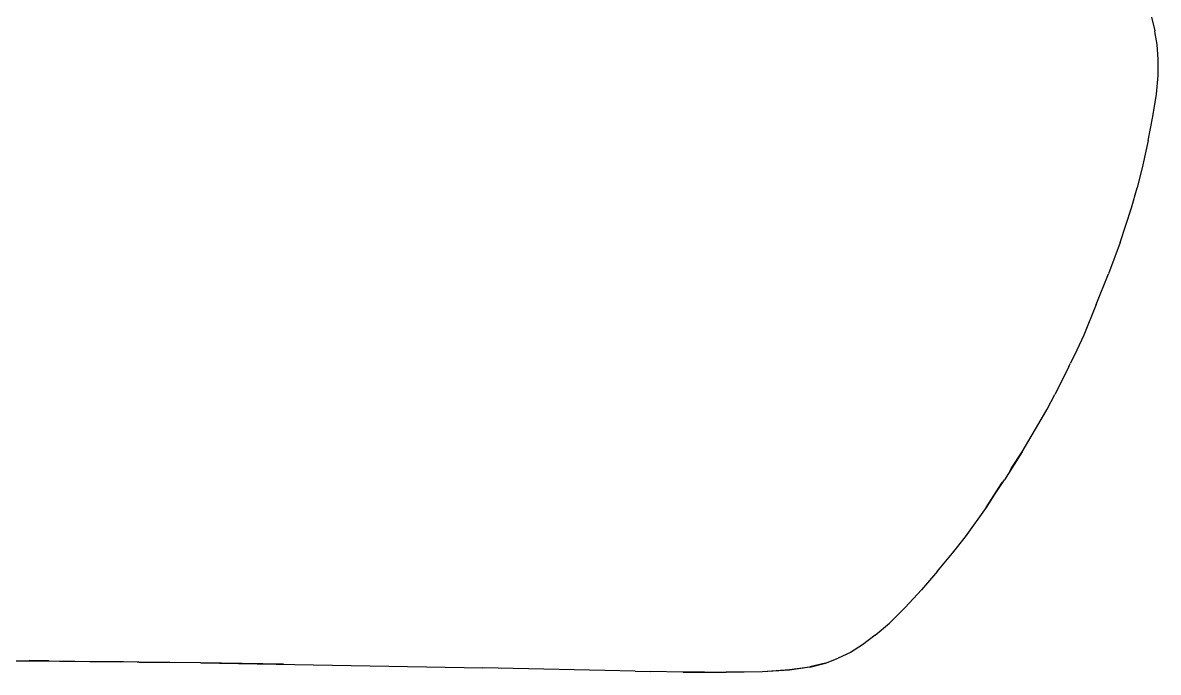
# Model space of a CAD drawing. Header units: millimetres. Extents: x -41292 to 298682, y -22072 to 33155.
# Drawn here: x 30874 to 31483, y -10389 to -10041 of the extents above; entities that cross this region are included whole.
import ezdxf

# ---------------------------------------------------------------- set-up
doc = ezdxf.new("R2010")
doc.units = ezdxf.units.MM

# ---------------------------------------------------------------- blocks, each defined once
blk = doc.blocks.new('rmfnasesx')
for p, q in [((58943.04, 5474.77), (58944.78, 5467.5)), ((58944.78, 5467.5), (58944.77, 5467.47)), ((58945.02, 5466), (58944.77, 5467.47)), ((58945.94, 5460.23), (58945.02, 5466)), ((58946.03, 5460.16), (58945.02, 5466)), ((58946.63, 5452.35), (58946.03, 5460.16)), ((58946.49, 5443.61), (58946.63, 5452.35)), ((58945.58, 5433.5), (58946.49, 5443.61)), ((58943.66, 5421.62), (58945.58, 5433.5)), ((58941.21, 5408.72), (58943.66, 5421.62)), ((58941.21, 5408.72), (58938.29, 5395.69)), ((58938.29, 5395.69), (58935.2, 5383.35)), ((58932.18, 5372.53), (58935.2, 5383.35)), ((58926.18, 5354.02), (58932.18, 5372.53)), ((58926.18, 5354.02), (58919.96, 5337.27)), ((58913.3, 5320.8), (58919.96, 5337.27)), ((58913.3, 5320.8), (58906.58, 5304.37)), ((58906.58, 5304.37), (58902.99, 5296.24)), ((58902.99, 5296.24), (58899.52, 5289.27)), ((58898.56, 5287.34), (58891.16, 5272.46)), ((58898.56, 5287.34), (58899.05, 5288.3)), ((58899.05, 5288.3), (58899.52, 5289.27)), ((58887.01, 5264.62), (58891.16, 5272.46)), ((58882.51, 5256.98), (58887.01, 5264.62)), ((58873.48, 5241.79), (58882.51, 5256.98)), ((58873.48, 5241.79), (58864.02, 5226.82)), ((58867.7, 5232.82), (58873.48, 5241.79)), ((58866.88, 5231.48), (58867.7, 5232.82)), ((58854.27, 5211.96), (58862.48, 5224.7)), ((58859.04, 5219.22), (58864.02, 5226.82)), ((58859.04, 5219.22), (58863.02, 5225.45)), ((58854.27, 5211.96), (58859.04, 5219.22)), ((58854.36, 5211.91), (58859.04, 5219.22)), ((58843.08, 5196.23), (58854.36, 5211.91)), ((58836.2, 5187.47), (58843.08, 5196.23)), ((58828.16, 5177.79), (58836.2, 5187.47)), ((58828.16, 5177.79), (58819.48, 5167.86)), ((58810.68, 5158.35), (58819.48, 5167.86)), ((58802.28, 5149.95), (58810.68, 5158.35)), ((58794.75, 5143.39), (58802.28, 5149.95)), ((58794.75, 5143.39), (58787.93, 5138.2)), ((58781.37, 5134.22), (58774.84, 5131.08)), ((58787.93, 5138.2), (58781.37, 5134.22)), ((58340.68, 5129.54), (58297.01, 5129.59)), ((58351.15, 5129.67), (58340.56, 5129.81)), ((58340.64, 5129.63), (58340.68, 5129.54)), ((58340.64, 5129.63), (58389.35, 5129.16)), ((58389.35, 5129.16), (58340.68, 5129.54)), ((58351.15, 5129.67), (58351.25, 5129.67)), ((58391.14, 5129.14), (58389.35, 5129.16)), ((58398.5, 5129.04), (58391.14, 5129.14)), ((58399.46, 5129.03), (58398.5, 5129.04)), ((58399.46, 5129.03), (58432.61, 5128.74)), ((58432.69, 5128.57), (58399.46, 5129.03)), ((58432.69, 5128.57), (58584.06, 5125.89)), ((58477.06, 5127.98), (58432.69, 5128.57)), ((58748.71, 5124.88), (58759.62, 5126.41)), ((58759.64, 5126.35), (58748.75, 5124.82)), ((58768, 5128.43), (58759.62, 5126.41)), ((58759.62, 5126.41), (58759.64, 5126.35)), ((58759.64, 5126.35), (58768, 5128.43)), ((58768, 5128.43), (58774.84, 5131.08)), ((58665.88, 5124.16), (58584.06, 5125.89)), ((58665.88, 5124.16), (58673.88, 5124.02)), ((58691.52, 5123.65), (58673.88, 5124.02)), ((58703.04, 5123.64), (58691.48, 5123.71)), ((58691.52, 5123.65), (58703.04, 5123.64)), ((58703.04, 5123.64), (58714.64, 5123.57)), ((58703.04, 5123.64), (58714.6, 5123.63)), ((58714.6, 5123.63), (58734.1, 5123.95)), ((58714.64, 5123.57), (58714.6, 5123.63)), ((58734.14, 5123.89), (58714.64, 5123.57)), ((58734.1, 5123.95), (58748.71, 5124.88)), ((58734.14, 5123.89), (58734.1, 5123.95)), ((58748.75, 5124.82), (58734.14, 5123.89)), ((58748.71, 5124.88), (58748.75, 5124.82))]:
    blk.add_line(p, q)

msp = doc.modelspace()

# ---------------------------------------------------------------- block references
msp.add_blockref('rmfnasesx', (-27463.27, -15512.43))

doc.saveas('drawing.dxf')
